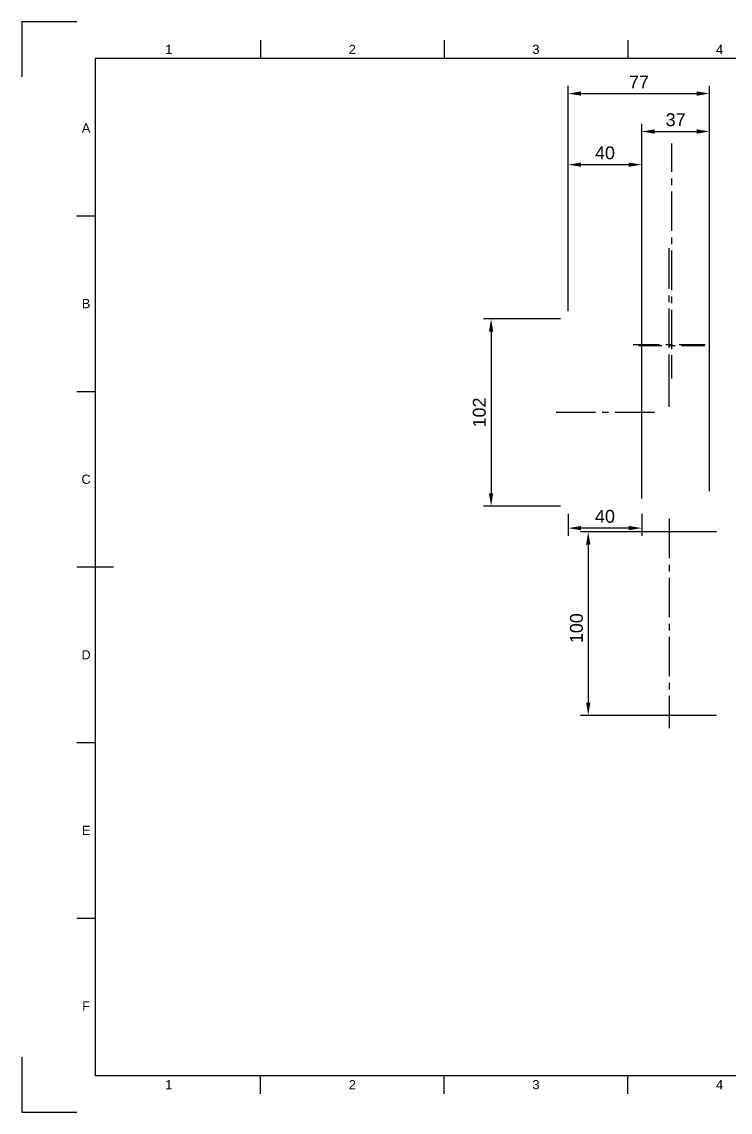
# Paper-space layout 'Sheet1' of a CAD drawing. Header units: millimetres. Extents: x 0 to 420, y 0 to 297.
# Drawn here: x 0 to 192.9, y 0 to 297 of the extents above; entities that cross this region are included whole.
import ezdxf
from ezdxf.enums import TextEntityAlignment as Align

# ---------------------------------------------------------------- set-up
doc = ezdxf.new("R2010")
doc.units = ezdxf.units.MM
doc.header["$LTSCALE"] = 0.75
doc.linetypes.add('CENTER2', pattern=[28.575, 19.05, -3.175, 3.175, -3.175])
for name, color, linetype, lineweight in [('BORDER', 7, 'Continuous', 25), ('FD_Dimensions', 7, 'Continuous', 25), ('Smart Centers', 7, 'CENTER2', 25)]:
    doc.layers.add(name, color=color, linetype=linetype, lineweight=lineweight)
doc.styles.add('FusionTitle', font='arial.ttf')
doc.styles.get("Standard").update_dxf_attribs({"font": 'arial.ttf'})
doc.dimstyles.new('Dim-ISO-25', dxfattribs={"dimtxt": 3.5, "dimasz": 3.5, "dimexe": 2.1, "dimexo": 2.1, "dimgap": 1.4, "dimtad": 1, "dimzin": 12, "dimdsep": 46, "dimtxsty": 'Standard', "dimcen": 0, "dimazin": 3, "dimtp": 0.1, "dimtm": 0.1, "dimtfac": 0.714286, "dimtmove": 0, "dimatfit": 3, "dimfxl": 1, "dimtzin": 12, "dimarcsym": 0})

# ---------------------------------------------------------------- blocks, each defined once
blk = doc.blocks.new('ISO_A3_SHEET')
at = {"layer": 'BORDER'}
for p, q in [((65, 292), (65, 287)), ((115, 292), (115, 287)), ((165, 292), (165, 287)), ((410, 287), (20, 287)), ((20, 287), (20, 10)), ((15, 244.16666), (20, 244.16666)), ((15, 196.33333), (20, 196.33333)), ((15, 148.5), (25, 148.5)), ((15, 100.66667), (20, 100.66667)), ((15, 52.83334), (20, 52.83334)), ((20, 10), (410, 10)), ((65, 5), (65, 10)), ((115, 5), (115, 10)), ((165, 5), (165, 10))]:
    blk.add_line(p, q, dxfattribs=at)
at = {"layer": 'Defpoints'}
for p, q in [((15, 297), (0, 297)), ((0, 297), (0, 282)), ((0, 15), (0, 0)), ((0, 0), (15, 0))]:
    blk.add_line(p, q, dxfattribs=at)
at = {"layer": 'BORDER', "style": 'FusionTitle'}
for s, p in [('1', (40, 289.5)), ('2', (90, 289.5)), ('3', (140, 289.5)), ('4', (190, 289.5)), ('A', (17.5, 268.08333)), ('B', (17.5, 220.25)), ('C', (17.5, 172.41667)), ('D', (17.5, 124.58334)), ('E', (17.5, 76.75001)), ('F', (17.5, 28.91668)), ('1', (40, 7.5)), ('2', (90, 7.5)), ('3', (140, 7.5)), ('4', (190, 7.5))]:
    blk.add_text(s, height=2.5, dxfattribs=at).set_placement(p, align=Align.MIDDLE)
blk = doc.blocks.new('*U65')
at = {"layer": 'Smart Centers', "color": 0, "ltscale": 0.75, "transparency": 16777216}
blk.add_line((0, 28.5), (0, -28.5), dxfattribs=at)
blk = doc.blocks.new('*U66')
at = {"layer": 'Smart Centers', "color": 0, "ltscale": 0.75, "transparency": 16777216}
blk.add_line((0, -18.5), (0, 18.5), dxfattribs=at)
blk = doc.blocks.new('*U67')
at = {"layer": 'Smart Centers', "color": 0, "ltscale": 0.75, "transparency": 16777216}
blk.add_line((0, -5.5), (0, 5.5), dxfattribs=at)
blk = doc.blocks.new('*U68')
at = {"layer": 'Smart Centers', "color": 0, "ltscale": 0.75, "transparency": 16777216}
blk.add_line((0, -28), (0, 28), dxfattribs=at)
blk = doc.blocks.new('*U69')
at = {"layer": 'Smart Centers', "color": 0, "ltscale": 0.75, "transparency": 16777216}
blk.add_line((13.5, 0), (-13.5, 0), dxfattribs=at)
blk = doc.blocks.new('*U70')
at = {"layer": 'Smart Centers', "color": 0, "ltscale": 0.75, "transparency": 16777216}
for p, q in [((0, 2.68), (0, 9.8)), ((-9.8, 0), (-2.68, 0)), ((2.68, 0), (9.8, 0)), ((0, -9.8), (0, -2.68))]:
    blk.add_line(p, q, dxfattribs=at)
at = {"layer": 'Smart Centers', "color": 0, "linetype": 'Continuous', "ltscale": 0.75, "transparency": 16777216}
for p, q in [((-0.89, 0), (0.89, 0)), ((0, -0.89), (0, 0.89))]:
    blk.add_line(p, q, dxfattribs=at)
blk = doc.blocks.new('*U71')
at = {"layer": 'Smart Centers', "color": 0, "ltscale": 0.75, "transparency": 16777216}
for p, q in [((0, 2.68), (0, 9.03)), ((-9.03, 0), (-2.68, 0)), ((2.68, 0), (9.03, 0)), ((0, -9.03), (0, -2.68))]:
    blk.add_line(p, q, dxfattribs=at)
at = {"layer": 'Smart Centers', "color": 0, "linetype": 'Continuous', "ltscale": 0.75, "transparency": 16777216}
for p, q in [((-0.89, 0), (0.89, 0)), ((0, -0.89), (0, 0.89))]:
    blk.add_line(p, q, dxfattribs=at)
blk = doc.blocks.new('*U78')
at = {"layer": 'Smart Centers', "color": 0, "ltscale": 0.75, "transparency": 16777216}
blk.add_line((0, 28.5), (0, -28.5), dxfattribs=at)
blk = doc.blocks.new('*U79')
at = {"layer": 'Smart Centers', "color": 0, "ltscale": 0.75, "transparency": 16777216}
blk.add_line((0, -18.5), (0, 18.5), dxfattribs=at)
blk = doc.blocks.new('*U80')
at = {"layer": 'Smart Centers', "color": 0, "ltscale": 0.75, "transparency": 16777216}
blk.add_line((0, -5.5), (0, 5.5), dxfattribs=at)
blk = doc.blocks.new('*U81')
at = {"layer": 'Smart Centers', "color": 0, "ltscale": 0.75, "transparency": 16777216}
blk.add_line((0, -28), (0, 28), dxfattribs=at)
blk = doc.blocks.new('*U82')
at = {"layer": 'Smart Centers', "color": 0, "ltscale": 0.75, "transparency": 16777216}
blk.add_line((13.5, 0), (-13.5, 0), dxfattribs=at)
blk = doc.blocks.new('*D85')
at = {"layer": 'Defpoints', "color": 0, "transparency": 16777216}
for p in [(191.31, 158.09), (154.24, 108.09), (191.31, 108.09)]:
    blk.add_point(p, dxfattribs=at)
at = {"layer": 'FD_Dimensions', "color": 0, "lineweight": -2, "transparency": 16777216}
for p, q in [((189.21, 158.09), (152.14, 158.09)), ((154.24, 154.59), (154.24, 111.59)), ((189.21, 108.09), (152.14, 108.09))]:
    blk.add_line(p, q, dxfattribs=at)
at = {"layer": 'FD_Dimensions', "color": 0, "transparency": 16777216}
for points in [[(153.65, 154.59), (154.82, 154.59), (154.24, 158.09)], [(153.65, 111.59), (154.82, 111.59), (154.24, 108.09)]]:
    blk.add_solid(points, dxfattribs=at)
at = {"layer": 'FD_Dimensions', "color": 0, "transparency": 16777216, "insert": (151.05, 131.83), "char_height": 3.5, "attachment_point": 5, "rotation": 90}
blk.add_mtext('100', dxfattribs=at)
blk = doc.blocks.new('*D89')
at = {"layer": 'Defpoints', "color": 0, "transparency": 16777216}
for p in [(148.79, 216.09), (127.79, 165.09), (148.79, 165.09)]:
    blk.add_point(p, dxfattribs=at)
at = {"layer": 'FD_Dimensions', "color": 0, "lineweight": -2, "transparency": 16777216}
for p, q in [((146.69, 216.09), (125.69, 216.09)), ((127.79, 212.59), (127.79, 168.59)), ((146.69, 165.09), (125.69, 165.09))]:
    blk.add_line(p, q, dxfattribs=at)
at = {"layer": 'FD_Dimensions', "color": 0, "transparency": 16777216}
for points in [[(127.2, 212.59), (128.37, 212.59), (127.79, 216.09)], [(127.2, 168.59), (128.37, 168.59), (127.79, 165.09)]]:
    blk.add_solid(points, dxfattribs=at)
at = {"layer": 'FD_Dimensions', "color": 0, "transparency": 16777216, "insert": (124.6, 190.59), "char_height": 3.5, "attachment_point": 5, "rotation": 90}
blk.add_mtext('102', dxfattribs=at)
blk = doc.blocks.new('*D91')
at = {"layer": 'Defpoints', "color": 0, "transparency": 16777216}
for p in [(148.79, 165.09), (168.79, 165.09), (148.79, 159.09)]:
    blk.add_point(p, dxfattribs=at)
at = {"layer": 'FD_Dimensions', "color": 0, "lineweight": -2, "transparency": 16777216}
for p, q in [((148.79, 162.99), (148.79, 156.99)), ((168.79, 162.99), (168.79, 156.99)), ((165.29, 159.09), (152.29, 159.09))]:
    blk.add_line(p, q, dxfattribs=at)
at = {"layer": 'FD_Dimensions', "color": 0, "transparency": 16777216}
for points in [[(152.29, 159.67), (152.29, 158.51), (148.79, 159.09)], [(165.29, 159.67), (165.29, 158.51), (168.79, 159.09)]]:
    blk.add_solid(points, dxfattribs=at)
at = {"layer": 'FD_Dimensions', "color": 0, "transparency": 16777216, "insert": (158.79, 162.28), "char_height": 3.5, "attachment_point": 5}
blk.add_mtext('40', dxfattribs=at)
blk = doc.blocks.new('*D92')
at = {"layer": 'Defpoints', "color": 0, "transparency": 16777216}
for p in [(187.29, 277.45), (187.29, 228.09), (148.79, 216.09)]:
    blk.add_point(p, dxfattribs=at)
at = {"layer": 'FD_Dimensions', "color": 0, "lineweight": -2, "transparency": 16777216}
for p, q in [((148.79, 218.19), (148.79, 279.55)), ((187.29, 230.19), (187.29, 279.55)), ((152.29, 277.45), (183.79, 277.45))]:
    blk.add_line(p, q, dxfattribs=at)
at = {"layer": 'FD_Dimensions', "color": 0, "transparency": 16777216}
for points in [[(152.29, 278.04), (152.29, 276.87), (148.79, 277.45)], [(183.79, 278.04), (183.79, 276.87), (187.29, 277.45)]]:
    blk.add_solid(points, dxfattribs=at)
at = {"layer": 'FD_Dimensions', "color": 0, "transparency": 16777216, "insert": (168.04, 280.6), "char_height": 3.5, "attachment_point": 5}
blk.add_mtext('77', dxfattribs=at)
blk = doc.blocks.new('*D93')
at = {"layer": 'Defpoints', "color": 0, "transparency": 16777216}
for p in [(168.79, 258.09), (148.79, 216.09), (168.79, 216.09)]:
    blk.add_point(p, dxfattribs=at)
at = {"layer": 'FD_Dimensions', "color": 0, "lineweight": -2, "transparency": 16777216}
for p, q in [((148.79, 218.19), (148.79, 260.19)), ((168.79, 218.19), (168.79, 260.19)), ((152.29, 258.09), (165.29, 258.09))]:
    blk.add_line(p, q, dxfattribs=at)
at = {"layer": 'FD_Dimensions', "color": 0, "transparency": 16777216}
for points in [[(152.29, 258.67), (152.29, 257.51), (148.79, 258.09)], [(165.29, 258.67), (165.29, 257.51), (168.79, 258.09)]]:
    blk.add_solid(points, dxfattribs=at)
at = {"layer": 'FD_Dimensions', "color": 0, "transparency": 16777216, "insert": (158.79, 261.28), "char_height": 3.5, "attachment_point": 5}
blk.add_mtext('40', dxfattribs=at)
blk = doc.blocks.new('*D94')
at = {"layer": 'Defpoints', "color": 0, "transparency": 16777216}
for p in [(187.29, 267.13), (187.29, 167.09), (168.79, 165.09)]:
    blk.add_point(p, dxfattribs=at)
at = {"layer": 'FD_Dimensions', "color": 0, "lineweight": -2, "transparency": 16777216}
for p, q in [((168.79, 167.19), (168.79, 269.23)), ((187.29, 169.19), (187.29, 269.23)), ((172.29, 267.13), (183.79, 267.13))]:
    blk.add_line(p, q, dxfattribs=at)
at = {"layer": 'FD_Dimensions', "color": 0, "transparency": 16777216}
for points in [[(172.29, 267.71), (172.29, 266.54), (168.79, 267.13)], [(183.79, 267.71), (183.79, 266.54), (187.29, 267.13)]]:
    blk.add_solid(points, dxfattribs=at)
at = {"layer": 'FD_Dimensions', "color": 0, "transparency": 16777216, "insert": (178.04, 270.31), "char_height": 3.5, "attachment_point": 5}
blk.add_mtext('37', dxfattribs=at)

psp = doc.layouts.new('Sheet1')

# ---------------------------------------------------------------- block references
at = {"layer": 'BORDER'}
psp.add_blockref('ISO_A3_SHEET', (0, 0), dxfattribs=at)
at = {"layer": 'Smart Centers', "ltscale": 0.75}
for name, p in [('*U68', (177.0356, 235.8757)), ('*U81', (177.0356, 235.8757)), ('*U67', (176.3137, 230.0901)), ('*U80', (176.3137, 230.0901)), ('*U66', (176.3137, 210.5901)), ('*U79', (176.3137, 210.5901)), ('*U70', (176.2856, 209.0901)), ('*U71', (176.987, 208.8757)), ('*U69', (158.7856, 190.5901)), ('*U82', (158.7856, 190.5901)), ('*U65', (176.3137, 133.0901)), ('*U78', (176.3137, 133.0901))]:
    psp.add_blockref(name, p, dxfattribs=at)

# ---------------------------------------------------------------- dimensions: what is measured, and where the dimension line sits
at = {"layer": 'FD_Dimensions'}
for base, p1, p2, picture, middle in [((187.2856, 277.4524), (148.7856, 216.0901), (187.2856, 228.0901), '*D92', (168.0356, 280.6024)), ((187.2856, 267.1261), (168.7856, 165.0901), (187.2856, 167.0901), '*D94', (178.0356, 270.3143)), ((168.7856, 258.0901), (148.7856, 216.0901), (168.7856, 216.0901), '*D93', (158.7856, 261.2771))]:
    dim = psp.add_linear_dim(base=base, p1=p1, p2=p2, dimstyle='Dim-ISO-25', override={"dimlfac": -2, "dimclrd": 0, "dimclre": 0}, dxfattribs=at)
    dim.commit()
    dim.dimension.update_dxf_attribs({"geometry": picture, "text_midpoint": middle})
dim = psp.add_linear_dim(base=(127.7856, 165.0901), p1=(148.7856, 216.0901), p2=(148.7856, 165.0901), angle=90, dimstyle='Dim-ISO-25', override={"dimlfac": -2, "dimclrd": 0, "dimclre": 0}, dxfattribs=at)
dim.commit()
dim.dimension.update_dxf_attribs({"geometry": '*D89', "text_midpoint": (124.5986, 190.5901)})
dim = psp.add_aligned_dim(p1=(168.7856, 165.0901), p2=(148.7856, 165.0901), distance=6, dimstyle='Dim-ISO-25', override={"dimlfac": -2, "dimclrd": 0, "dimclre": 0}, dxfattribs=at)
dim.commit()
dim.dimension.update_dxf_attribs({"geometry": '*D91', "text_midpoint": (158.7856, 162.2771)})
dim = psp.add_linear_dim(base=(154.2378, 108.0901), p1=(191.3137, 158.0901), p2=(191.3137, 108.0901), angle=270, dimstyle='Dim-ISO-25', override={"dimlfac": -2}, dxfattribs=at)
dim.commit()
dim.dimension.update_dxf_attribs({"geometry": '*D85', "text_midpoint": (154.2378, 131.8331), "dimtype": 161})

doc.saveas('drawing.dxf')
